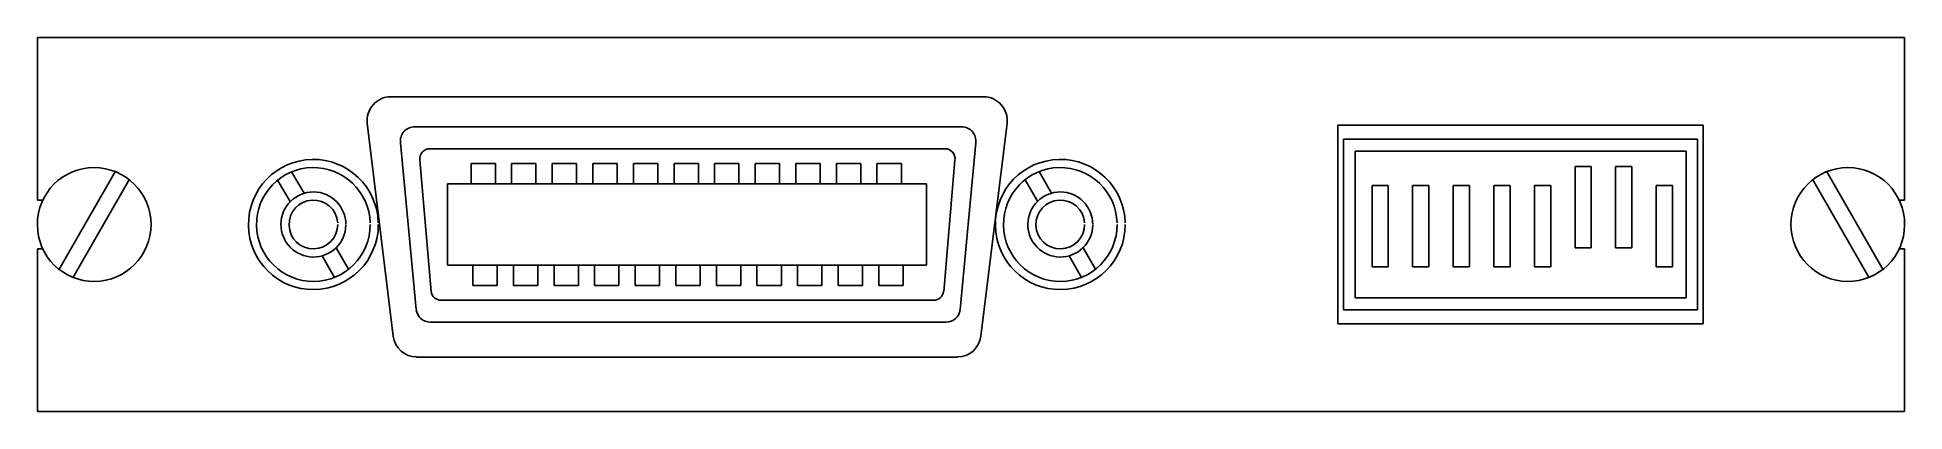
# Model space of a CAD drawing. Extents: x -4 to 112, y -11 to 12.
import ezdxf

# ---------------------------------------------------------------- set-up
doc = ezdxf.new("R2010")
doc.units = 0
doc.layers.add('KOMPONENT', color=10, linetype='CONTINUOUS')

msp = doc.modelspace()

# ---------------------------------------------------------------- linework, layer by layer
at = {"layer": 'KOMPONENT', "color": 0}
for p, q in [((-3.5, 1.5), (-3.5, 11.5)), ((111.5, 11.5), (-3.5, 11.5)), ((111.5, 1.5), (111.5, 11.5)), ((18.26, 7.85), (54.78, 7.85)), ((18.42, -6.87), (16.81, 6.22)), ((19.73, 6), (53.43, 6)), ((56.22, 6.22), (54.61, -6.87)), ((76.6, 6.1), (76.6, -6.1)), ((99.1, 6.1), (76.6, 6.1)), ((99.1, -6.1), (99.1, 6.1)), ((19.83, -5.23), (18.87, 5.02)), ((54.3, 5.02), (53.34, -5.23)), ((76.95, 5.25), (76.95, -5.25)), ((98.75, 5.25), (76.95, 5.25)), ((98.75, -5.25), (98.75, 5.25)), ((20.76, -4.11), (20.06, 3.96)), ((23.21, 3.75), (23.21, 2.5)), ((24.71, 3.75), (23.21, 3.75)), ((24.71, 2.5), (24.71, 3.75)), ((27.21, 3.75), (25.71, 3.75)), ((25.71, 3.75), (25.71, 2.5)), ((27.21, 2.5), (27.21, 3.75)), ((29.71, 3.75), (28.21, 3.75)), ((28.21, 3.75), (28.21, 2.5)), ((29.71, 2.5), (29.71, 3.75)), ((32.21, 3.75), (30.71, 3.75)), ((30.71, 3.75), (30.71, 2.5)), ((32.21, 2.5), (32.21, 3.75)), ((34.71, 3.75), (33.21, 3.75)), ((33.21, 3.75), (33.21, 2.5)), ((34.71, 2.5), (34.71, 3.75)), ((37.21, 3.75), (35.71, 3.75)), ((35.71, 3.75), (35.71, 2.5)), ((37.21, 2.5), (37.21, 3.75)), ((39.71, 3.75), (38.21, 3.75)), ((38.21, 3.75), (38.21, 2.5)), ((39.71, 2.5), (39.71, 3.75)), ((42.21, 3.75), (40.71, 3.75)), ((40.71, 3.75), (40.71, 2.5)), ((42.21, 2.5), (42.21, 3.75)), ((44.71, 3.75), (43.21, 3.75)), ((43.21, 3.75), (43.21, 2.5)), ((44.71, 2.5), (44.71, 3.75)), ((47.21, 3.75), (45.71, 3.75)), ((45.71, 3.75), (45.71, 2.5)), ((47.21, 2.5), (47.21, 3.75)), ((49.71, 3.75), (48.21, 3.75)), ((48.21, 3.75), (48.21, 2.5)), ((49.71, 2.5), (49.71, 3.75)), ((53.01, 3.96), (52.32, -4.11)), ((77.65, 4.5), (77.65, -4.5)), ((98.05, 4.5), (77.65, 4.5)), ((91.2, 3.56), (91.2, -1.44)), ((92.2, 3.56), (91.2, 3.56)), ((92.2, -1.44), (92.2, 3.56)), ((93.7, 3.56), (93.7, -1.44)), ((94.7, 3.56), (93.7, 3.56)), ((94.7, -1.44), (94.7, 3.56)), ((98.05, -4.5), (98.05, 4.5)), ((12.08, 1.41), (11.29, 2.72)), ((12.94, 1.92), (12.15, 3.23)), ((23.21, 2.5), (21.75, 2.5)), ((21.75, 2.5), (21.75, -2.5)), ((23.21, 2.5), (24.71, 2.5)), ((25.71, 2.5), (24.71, 2.5)), ((25.71, 2.5), (27.21, 2.5)), ((28.21, 2.5), (27.21, 2.5)), ((28.21, 2.5), (29.71, 2.5)), ((30.71, 2.5), (29.71, 2.5)), ((30.71, 2.5), (32.21, 2.5)), ((33.21, 2.5), (32.21, 2.5)), ((33.21, 2.5), (34.71, 2.5)), ((35.71, 2.5), (34.71, 2.5)), ((35.71, 2.5), (37.21, 2.5)), ((38.21, 2.5), (37.21, 2.5)), ((38.21, 2.5), (39.71, 2.5)), ((40.71, 2.5), (39.71, 2.5)), ((40.71, 2.5), (42.21, 2.5)), ((43.21, 2.5), (42.21, 2.5)), ((43.21, 2.5), (44.71, 2.5)), ((45.71, 2.5), (44.71, 2.5)), ((45.71, 2.5), (47.21, 2.5)), ((48.21, 2.5), (47.21, 2.5)), ((48.21, 2.5), (49.71, 2.5)), ((51.25, 2.5), (49.71, 2.5)), ((51.25, -2.5), (51.25, 2.5)), ((57.33, 2.75), (58.1, 1.43)), ((58.2, 3.25), (58.96, 1.93)), ((78.7, 2.4), (78.7, -2.6)), ((79.7, 2.4), (78.7, 2.4)), ((79.7, -2.6), (79.7, 2.4)), ((81.2, 2.4), (81.2, -2.6)), ((82.2, 2.4), (81.2, 2.4)), ((82.2, -2.6), (82.2, 2.4)), ((83.7, 2.4), (83.7, -2.6)), ((84.7, 2.4), (83.7, 2.4)), ((84.7, -2.6), (84.7, 2.4)), ((86.2, 2.4), (86.2, -2.6)), ((87.2, 2.4), (86.2, 2.4)), ((87.2, -2.6), (87.2, 2.4)), ((88.7, 2.4), (88.7, -2.6)), ((89.7, 2.4), (88.7, 2.4)), ((89.7, -2.6), (89.7, 2.4)), ((96.2, 2.4), (96.2, -2.6)), ((97.2, 2.4), (96.2, 2.4)), ((97.2, -2.6), (97.2, 2.4)), ((-3.5, -11.5), (-3.5, -1.5)), ((14.04, -1.93), (14.8, -3.25)), ((14.9, -1.43), (15.67, -2.75)), ((60.04, -1.93), (60.8, -3.25)), ((60.9, -1.43), (61.67, -2.75)), ((91.2, -1.44), (92.2, -1.44)), ((93.7, -1.44), (94.7, -1.44)), ((111.5, -11.5), (111.5, -1.5)), ((21.75, -2.5), (23.32, -2.5)), ((23.32, -2.5), (24.82, -2.5)), ((23.32, -3.75), (23.32, -2.5)), ((24.82, -2.5), (25.82, -2.5)), ((24.82, -2.5), (24.82, -3.75)), ((25.82, -3.75), (25.82, -2.5)), ((25.82, -2.5), (27.32, -2.5)), ((27.32, -2.5), (28.32, -2.5)), ((27.32, -2.5), (27.32, -3.75)), ((28.32, -3.75), (28.32, -2.5)), ((28.32, -2.5), (29.82, -2.5)), ((29.82, -2.5), (30.82, -2.5)), ((29.82, -2.5), (29.82, -3.75)), ((30.82, -3.75), (30.82, -2.5)), ((30.82, -2.5), (32.32, -2.5)), ((32.32, -2.5), (33.32, -2.5)), ((32.32, -2.5), (32.32, -3.75)), ((33.32, -3.75), (33.32, -2.5)), ((33.32, -2.5), (34.82, -2.5)), ((34.82, -2.5), (35.82, -2.5)), ((34.82, -2.5), (34.82, -3.75)), ((35.82, -3.75), (35.82, -2.5)), ((35.82, -2.5), (37.32, -2.5)), ((37.32, -2.5), (38.32, -2.5)), ((37.32, -2.5), (37.32, -3.75)), ((38.32, -3.75), (38.32, -2.5)), ((38.32, -2.5), (39.82, -2.5)), ((39.82, -2.5), (40.82, -2.5)), ((39.82, -2.5), (39.82, -3.75)), ((40.82, -3.75), (40.82, -2.5)), ((40.82, -2.5), (42.32, -2.5)), ((42.32, -2.5), (43.32, -2.5)), ((42.32, -2.5), (42.32, -3.75)), ((43.32, -3.75), (43.32, -2.5)), ((43.32, -2.5), (44.82, -2.5)), ((44.82, -2.5), (45.82, -2.5)), ((44.82, -2.5), (44.82, -3.75)), ((45.82, -3.75), (45.82, -2.5)), ((45.82, -2.5), (47.32, -2.5)), ((47.32, -2.5), (48.32, -2.5)), ((47.32, -2.5), (47.32, -3.75)), ((48.32, -3.75), (48.32, -2.5)), ((48.32, -2.5), (49.82, -2.5)), ((49.82, -2.5), (51.25, -2.5)), ((49.82, -2.5), (49.82, -3.75)), ((78.7, -2.6), (79.7, -2.6)), ((81.2, -2.6), (82.2, -2.6)), ((83.7, -2.6), (84.7, -2.6)), ((86.2, -2.6), (87.2, -2.6)), ((88.7, -2.6), (89.7, -2.6)), ((96.2, -2.6), (97.2, -2.6)), ((24.82, -3.75), (23.32, -3.75)), ((27.32, -3.75), (25.82, -3.75)), ((29.82, -3.75), (28.32, -3.75)), ((32.32, -3.75), (30.82, -3.75)), ((34.82, -3.75), (33.32, -3.75)), ((37.32, -3.75), (35.82, -3.75)), ((39.82, -3.75), (38.32, -3.75)), ((42.32, -3.75), (40.82, -3.75)), ((44.82, -3.75), (43.32, -3.75)), ((47.32, -3.75), (45.82, -3.75)), ((49.82, -3.75), (48.32, -3.75)), ((77.65, -4.5), (98.05, -4.5)), ((76.95, -5.25), (98.75, -5.25)), ((52.47, -6), (20.7, -6)), ((76.6, -6.1), (99.1, -6.1)), ((53.17, -8.15), (19.86, -8.15)), ((-3.5, -11.5), (111.5, -11.5))]:
    msp.add_line(p, q, dxfattribs=at)
for points in [[(20.68, 4.66), (52.39, 4.66)], [(1.32, 3.28), (-2.18, -2.78)], [(2.18, 2.78), (-1.32, -3.28)], [(105.82, 2.78), (109.32, -3.28)], [(106.68, 3.28), (110.18, -2.78)], [(-3.16, 1.5), (-3.5, 1.5)], [(111.16, 1.5), (111.5, 1.5)], [(-3.16, -1.5), (-3.5, -1.5)], [(111.16, -1.5), (111.5, -1.5)], [(21.38, -4.66), (51.69, -4.66)]]:
    msp.add_lwpolyline(points, dxfattribs=at)
for centre, radius, start, end in [((18.26, 6.4), 1.45, 90, 186.9968), ((54.78, 6.4), 1.45, 353.0032, 90), ((19.73, 5.13), 0.873, 90, 186.9968), ((53.43, 5.13), 0.873, 353.0032, 90), ((20.68, 4.03), 0.629, 90, 186.9968), ((52.39, 4.03), 0.629, 353.0032, 90), ((0, 0), 3.5, 180.4609, 180), ((13.5, 0), 4, 1.4321, 0.0821), ((13.5, 0), 3.5, 1.6366, 0.106), ((59.5, 0), 4, 1.4321, 0.0821), ((59.5, 0), 3.5, 1.6366, 0.106), ((108, 0), 3.5, 360, 359.5391), ((13.5, 0), 2, 0, 359.0404), ((13.5, 0), 1.5, 3.8141, 0.1493), ((59.5, 0), 2, 0, 359.0404), ((59.5, 0), 1.5, 3.8141, 0.1493), ((21.38, -4.03), 0.629, 186.9968, 270), ((51.69, -4.03), 0.629, 270, 353.0032), ((20.7, -5.13), 0.873, 186.9968, 270), ((52.47, -5.13), 0.873, 270, 353.0032), ((19.86, -6.69), 1.45, 186.9968, 270), ((53.17, -6.69), 1.45, 270, 353.0032)]:
    msp.add_arc(centre, radius, start, end, dxfattribs=at)

doc.saveas('drawing.dxf')
